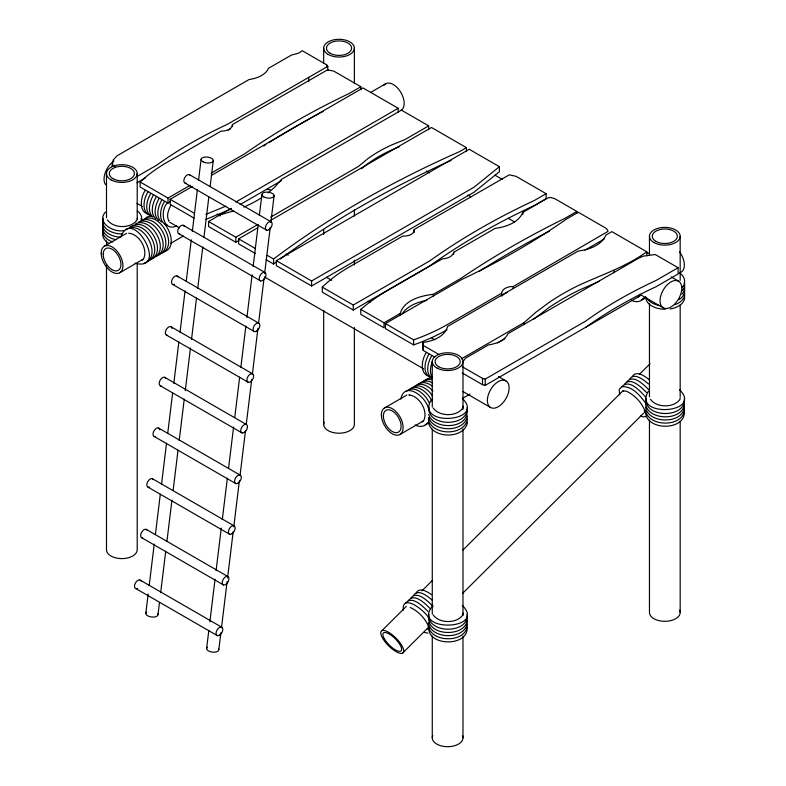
<?xml version="1.0" encoding="UTF-8"?>
<svg xmlns="http://www.w3.org/2000/svg" width="786" height="786" viewBox="0 0 786 786"><rect width="100%" height="100%" fill="white"/><g stroke="black" fill="none" stroke-linecap="round" stroke-linejoin="round"><path stroke-width="1.18" d="M414.232 229.473C414.202 235.102 407.197 236.222 402.805 236.075L348.876 267.211A170.984 98.722 0 0 0 322.309 287.155L322.289 292.166L353.268 310.048L429.981 265.756A690.599 398.718 0 0 1 534.274 205.539L546.132 198.701L546.132 193.68L515.98 176.3L509.269 174.826L414.232 229.473L414.232 232.479M112.044 166.603L113.204 159.98L117.094 155.766L248.995 79.573C256.511 78.384 265.079 75.584 268.645 68.225L291.557 55L297.806 53.409A15.327 8.852 0 0 0 300.94 51.719L302.188 50.687L326.632 64.806L327.791 66.368L327.791 70.543M145.783 613.502L148.161 594.029M149.193 585.501L154.233 544.118M155.422 534.382L160.315 494.207M161.503 484.471L166.534 443.078M167.723 433.341L172.615 393.177M173.804 383.43L178.844 342.048M180.023 332.311L185.064 290.918M186.253 281.182L191.293 239.789M192.334 231.271L197.365 189.888M198.553 180.141L201.078 159.45M158.006 614.603L159.489 602.43M160.668 592.693L165.708 551.3M166.897 541.564L171.938 500.181M173.126 490.444L178.009 450.27M179.198 440.533L184.238 399.141M185.28 390.622L190.467 348.011M191.499 339.493L196.539 298.11M197.728 288.364L202.768 246.981M203.957 237.244L208.84 197.07M210.176 186.115L213.291 160.55M206.6 648.617L208.821 630.352M209.862 621.834L215.05 579.223M216.081 570.705L221.279 528.104M222.31 519.575L227.351 478.193M228.539 468.456L233.58 427.063M234.759 417.327L239.651 377.152M240.84 367.416L245.88 326.033M246.912 317.505L252.11 274.904M253.141 266.385L258.181 224.993M259.37 215.256L261.885 194.564M218.813 649.717L220.895 632.671M221.485 627.798L227.115 581.542M227.567 577.897L233.196 531.641M233.786 526.767L239.416 480.511M240.015 475.638L245.497 430.6M246.234 424.519L251.726 379.471M252.316 374.608L257.946 328.351M258.545 323.478L264.027 278.44M264.617 273.567L270.246 227.311M270.846 222.438L274.108 195.665M120.631 237.313C132.294 204.743 169.678 272.32 135.015 263.212M400.801 399.072C404.839 379.373 428.282 398.443 428.694 410.312M428.989 419.793L429.225 417.897M501.723 296.194C499.965 289.336 507.609 286.143 513.16 286.585L607.971 231.398L607.539 229.817L605.692 228.097L578.29 212.249L566.431 219.097A758.264 437.782 0 0 1 462.148 279.315L385.425 323.596L385.425 328.617L413.613 344.897A186.871 107.888 0 0 0 446.959 329.835M360.882 89.732L360.882 86.725L333.736 71.084L327.497 69.875L232.479 124.532C231.929 129.877 225.435 131.095 221.043 131.134L167.113 162.27A188.837 109.018 0 0 0 140.144 181.988L140.134 186.999L168.007 203.093L170.11 201.884M428.409 422.082C431.219 439.187 464.791 439.433 467.523 422.2M428.409 622.708C430.748 640.561 468.623 639.883 467.061 620.881M428.409 625.853C430.748 643.695 468.623 643.017 467.061 624.015M645.601 296.686C645.964 306.009 657.568 309.262 665.251 309.281M645.601 403.906C647.939 421.748 685.814 421.07 684.252 402.068M645.601 407.04C647.939 424.882 685.814 424.204 684.252 405.203M645.601 410.174C647.939 428.016 685.814 427.338 684.252 408.337M645.601 413.308C647.939 431.15 685.814 430.473 684.252 411.471M680.165 397.854L679.978 399.317C674.024 408.14 656.349 407.973 650.376 399.229M103.271 218.38C99.684 228.844 114.058 234.474 122.282 233.894M103.271 221.672C99.783 231.271 112.486 237.264 120.317 237.028M103.271 224.806C100.087 232.715 109.382 238.856 116.23 239.651M103.271 227.94C100.48 234.474 107.004 240.28 112.791 241.95M103.271 231.074C101.089 235.918 104.567 241.096 108.851 243.336M141.313 220.925C142.747 217.211 140.458 213.006 137.324 210.982M428.842 407.443C426.936 427.103 469.124 427.329 467.061 407.551M428.842 614.347C426.936 634.007 469.124 634.233 467.061 614.456M428.842 617.629C426.936 637.289 469.124 637.515 467.061 617.747M428.842 627.041C426.936 646.701 469.124 646.927 467.061 627.149M646.033 398.669C644.127 418.329 686.306 418.555 684.252 398.777M576.895 213.448L576.895 211.444L554.837 198.701L550.426 197.443L547.852 197.944L522.916 212.338C518.229 223.057 505.732 226.918 495.062 228.421L453.738 252.277C452.441 257.14 446.694 258.545 442.302 258.879L388.372 290.014A224.806 129.788 0 0 0 360.794 309.379L360.794 314.39L384.03 327.811L384.03 322.791L360.794 309.379M432.202 361.806C430.296 366.954 429.362 373.114 432.477 378.027M405.704 603.098C411.962 594.933 423.182 606.713 427.938 611.37M408.268 600.592C414.527 592.428 425.747 604.208 430.502 608.865M410.832 598.087C417.091 589.922 428.311 601.703 433.066 606.36M413.524 595.454C418.162 588.154 428.144 596.672 432.359 600.298M416.216 592.831C419.37 586.67 427.781 591.868 431.465 594.668M619.604 394.798L619.24 389.306L621.844 386.712C628.987 378.449 640.619 391.536 645.522 396.881M624.369 384.295C630.627 376.13 641.848 387.911 646.603 392.558M626.933 381.78C633.192 373.615 644.422 385.395 649.167 390.053M629.625 379.157C634.263 371.857 644.245 380.365 648.46 383.99M632.317 376.523C636.208 369.793 645.453 376.533 649.364 379.864M399.75 315.717C402.078 300.655 420.294 295.752 433.322 294.328L460.743 278.499A918.844 530.491 0 0 1 565.036 218.292L576.895 211.444M145.204 190.448C140.507 197.178 138.277 212.466 149.163 214.391M147.925 192.01C143.583 198.534 140.861 212.967 150.912 215.678M150.637 193.582C146.825 200.184 143.887 211.208 151.305 216.523M153.349 195.144C149.871 201.452 146.766 211.463 152.956 217.142M156.198 196.795C152.72 203.102 149.615 213.104 155.805 218.783M159.047 198.436C155.569 204.743 152.464 214.745 158.654 220.424M161.759 200.008C158.281 206.315 155.176 216.317 161.366 221.996M164.48 201.57C160.138 208.094 157.416 222.526 167.477 225.238M167.192 203.142C159.725 210.854 162.79 232.234 176.663 225.975M170.847 205.234C168.224 210.599 166.043 216.003 169.01 221.19L168.803 220.817M426.199 352.678C421.856 359.192 419.135 373.635 429.195 376.337M428.91 354.24C425.049 360.813 422.043 372.485 429.991 377.329M431.632 355.812C427.928 362.317 424.912 373.045 431.966 378.469M427.623 422.789C425.049 426.985 419.125 427.338 415.195 424.971M643.724 298.022C641.16 302.217 635.226 302.581 631.296 300.203M105.403 212.043C95.764 222.969 114.54 233.108 124.237 230.455M430.551 401.027C417.042 427.338 486.347 421.571 462.335 398.492M681.943 287.637C686.61 283.491 684.901 275.758 679.526 273.096M681.943 290.928C684.095 288.649 685.53 285.22 684.252 282.164M681.943 294.219C684.095 291.94 685.53 288.511 684.252 285.456M648.371 391.359C631.924 418.083 703.942 413.544 679.526 389.718M645.001 411.746L644.549 412.611L644.353 409.418C640.777 401.499 634.194 394.798 626.295 391.153L623.16 390.976L623.642 390.839M402.137 313.781C407.698 305.695 417.553 302.079 426.837 300.331M502.598 295.507L503.207 294.74M381.957 630.647L406.323 606.389M421.994 590.797L432.438 580.402M462.895 550.082L623.043 390.681M639.578 374.215L650.022 363.82M402.54 653.166A15.356 5.315 45.1 0 0 391.487 634.204A15.356 5.315 45.1 0 0 382.713 638.35A15.356 5.315 45.1 0 0 402.54 653.166L427.781 628.043M462.59 593.391L643.626 413.2M461.362 358.858L524.007 322.692L535.856 312.268L549.001 302.522A257.503 148.662 0 0 1 579.076 285.161C602.056 274.668 626.02 266.709 646.799 251.805L646.799 255.814M125.888 229.807C142.276 217.977 163.96 256.354 144.133 263.143M131.321 226.673C147.699 214.843 169.393 253.22 149.566 260.009M142.443 220.247C158.517 208.771 179.807 245.193 161.651 253.298M145.155 218.685L146.962 217.064L150.676 216.062M406.057 391.566C414.635 383.853 426.474 395.505 429.549 403.601M408.779 390.003C416.973 382.448 428.635 393.393 431.838 401.145M411.491 388.431C418.28 381.632 428.93 389.699 432.575 396.193M414.34 386.791C419.744 380.925 428.989 386.132 432.939 391.251M416.452 385.818C420.402 380.493 428.242 382.507 432.477 386.417M419.164 384.246C422.269 379.933 428.498 380.365 432.575 382.949M421.885 382.684C424.057 379.707 427.997 378.803 431.445 379.736M424.597 381.112L427.132 378.813L430.846 377.82M638.33 296.98L640.04 295.428M645.503 297.501L643.695 299.122L641.376 299.839M462.797 361.766L465.548 358.161L488.46 344.926C495.976 343.737 504.543 340.937 508.11 333.588L639.097 257.955L643.429 256.118L655.229 254.517L678.102 267.721L678.102 273.99L655.976 286.772A451.714 260.795 0 0 0 585.816 327.271M130.073 226.899C146.697 220.001 165.05 253.141 147.807 261.286M135.634 223.686C152.7 216.258 171.554 252.385 151.993 258.348M138.483 222.045C155.107 215.138 173.46 248.278 156.218 256.433M141.205 220.473C157.819 213.576 176.182 246.716 158.939 254.861M427.928 423.605L425.265 424.607M533.252 319.48L549.001 307.542A257.503 148.662 0 0 1 579.076 290.181L599.286 281.27M361.491 168.735L368.015 163.567A141.097 81.459 0 0 1 391.271 150.146L399.072 146.835M499.405 166.701L474.017 187.215L311.6 280.975L276.367 260.638L276.367 265.648L311.6 285.996L474.017 192.226L499.405 171.721L499.405 166.701L469.232 149.281L276.367 260.638M268.154 192.914L274.668 187.206L281.457 179.395L401.43 110.138L428.694 125.878L428.694 129.886M431.18 400.133L432.703 398.983M678.888 299.653C682.621 297.589 686.021 292.981 684.252 288.59M432.703 605.878C410.341 632.268 487.546 630.853 462.335 605.397M503.973 294.043L507.157 292.461M137.029 176.506L157.053 164.942A451.714 260.795 0 0 1 227.203 124.434L327.791 66.368M137.029 182.774L145.459 177.911M228.264 130.093L230.386 128.875M140.134 181.979L168.007 198.082L190.084 185.339M211.1 173.205L244.731 153.791A766.625 442.606 0 0 1 349.013 93.573L360.882 86.725M194.034 218.115L170.11 204.301L170.11 199.29L192.364 186.439M211.434 175.425L362.975 87.934L398.207 108.281L398.207 112.29M104.391 246.156L126.684 233.285M370.786 92.355L385.641 83.778M235.8 202.051L398.207 108.281M119.747 272.752L143.101 259.272M170.69 243.346L183.433 235.987M238.993 240.408L235.82 242.245L208.555 226.506L208.555 221.485L231.192 208.418M240.044 204.615L281.447 180.711M208.555 221.485L235.82 237.225L258.024 224.413M270.708 217.083L358.465 166.416L368.015 158.556A141.097 81.459 0 0 1 391.271 145.125L404.898 139.613L428.694 125.878M255.568 253.642L238.62 243.857L238.62 238.846L257.69 227.832M270.413 220.493L431.485 127.489L466.442 147.67L466.442 151.688M466.442 147.67L459.781 151.511A997.876 576.118 0 0 0 273.548 259.016M322.289 287.145L353.268 305.037L429.981 260.746A690.599 398.718 0 0 1 534.274 200.528L546.132 193.68M384.03 322.791L399.75 313.712M501.723 293.178L447.794 324.323A186.871 107.888 0 0 1 413.603 339.866L385.425 323.596M585.059 250.086L604.1 239.091M384.57 407.914L406.853 395.044M497.469 343.04L504.897 338.746M462.325 366.748L482.525 378.41L485.237 379.078L585.816 321.002A451.714 260.795 0 0 1 655.976 280.494L678.102 267.721M399.927 434.511L423.271 421.031M462.541 398.364L469.969 394.071M462.325 373.016L482.525 384.678L485.237 385.346L639.784 296.027M679.055 273.361L681.177 272.133A15.356 8.862 60 0 0 679.526 251.884M674.722 304.703C680.067 303.111 686.492 297.904 684.252 291.724M205.824 214.411L225.808 206.168M205.824 219.432L231.359 208.899M243.847 207.023L245.841 206.187A111.455 64.344 0 0 0 261.797 197.561M142.797 259.557L142.06 259.989L143.563 258.81C148.22 249.241 139.24 234.012 128.678 233.216M646.416 297.56L643.125 298.562M422.966 421.316L422.229 421.748L423.733 420.559C428.399 410.999 419.419 395.771 408.858 394.975L409.28 394.985M233.56 210.943L220.031 214.863M646.691 416.433L643.587 416.885L640.374 416.079M164.362 251.726C176.084 247.865 170.67 230.72 164.569 224.01M670.153 308.918C676.805 308.269 686.836 302.895 684.252 294.858M434.835 357.139L423.163 350.399L422.829 342.519C432.693 341.124 444.571 337.017 447.666 326.416L578.083 251.117C588.753 249.614 601.251 245.753 605.937 235.034L611.852 231.624L646.799 251.805M621.844 386.712C632.475 385.779 640.57 396.183 646.19 403.896M427.584 628.859L428.792 628.613L427.918 629.046L428.891 628.053L428.449 628.918L428.252 625.725C424.676 617.796 418.093 611.105 410.194 607.46M427.967 633.192L424.263 632.376M267.211 189.455L270.522 189.799M646.947 253.053L649.157 253.289M660.338 305.754C654.876 304.791 649.059 302.482 646.298 297.334M494.885 175.131L502.313 179.424M671.156 276.898L678.593 281.192A15.356 8.862 -60 0 1 673.72 304.978A15.356 8.862 -60 0 1 660.417 297.305A15.356 8.862 -60 0 1 678.593 281.192M426.434 171.073L429.618 172.92M467.847 194.987L471.03 196.824M508.198 218.282L514.565 221.957M639.873 294.308L663.227 307.788M189.328 174.59L270.905 221.691M185.123 183.118L266.69 230.21M217.093 214.126L220.276 215.963M286.114 253.976L288.236 255.195M326.465 277.271L331.771 280.337M367.877 301.176L370 302.404M431.593 337.96L434.776 339.798M498.491 376.582L505.929 380.876A15.356 8.862 -60 0 1 501.055 404.672A15.356 8.862 -60 0 1 487.752 396.989A15.356 8.862 -60 0 1 505.929 380.876M112.044 164.51L115.169 166.308M170.11 199.29L194.034 213.104M238.62 238.846L255.568 248.631M267.22 255.352L273.577 259.026L273.577 264.037L266.159 259.753M422.829 342.519L423.163 345.388L439.079 354.574M183.158 225.268L264.735 272.369M136.961 203.328L142.266 206.394M169.874 222.33L179.434 227.852M264.381 276.898L423.664 368.85M462.954 391.536L490.562 407.482M178.953 233.796L260.52 280.887M176.988 275.945L258.565 323.046M172.782 284.473L254.35 331.564M170.817 326.622L252.394 373.723M166.612 335.15L248.18 382.242M164.647 377.3L246.224 424.401M160.432 385.828L242.009 432.919M158.477 427.977L240.054 475.078M154.262 436.505L235.839 483.596M152.307 478.654L233.884 525.755M148.092 487.182L229.669 534.274M146.137 529.332L227.704 576.433M141.922 537.86L223.499 584.951M139.967 580.009L221.534 627.1M135.752 588.527L217.329 635.628M428.341 617.511C425.737 611.498 401.617 592.192 403.277 610.152M433.184 408.003C439.158 416.747 456.833 416.914 462.787 408.091L463.062 406.205L463.062 407.05M433.184 614.907C439.158 623.652 456.833 623.809 462.787 614.996L463.062 613.1L463.062 613.954M107.407 219.913C113.371 228.667 131.056 228.824 137 220.001L137.275 218.115L137.275 218.96M467.061 410.842C468.446 429.254 433.597 430.335 428.645 414.507M428.645 417.641C434.029 432.762 464.683 432.634 467.523 415.932M428.409 419.803C432.654 436.004 464.683 436.043 467.523 419.066M141.048 218.488L141.509 220.444M680.175 236.252L680.175 280.366M680.175 304.88L680.175 396.783M680.175 421.286L680.175 612.441M649.462 236.252L649.462 254.635M649.462 303.651L649.462 396.783M649.462 420.058L649.462 612.441A15.356 8.862 0 0 0 666.823 621.235A15.356 8.862 0 0 0 679.654 610.142M614.013 270.738L614.013 272.742M524.007 322.692L524.007 324.706M522.916 212.338L522.916 214.342M513.16 286.585L513.16 288.59M485.237 379.078L485.237 385.346M482.525 378.41L482.525 384.678M462.983 361.648L462.983 409.437M462.983 429.048L462.983 615.3M462.983 636.129L462.983 737.838M453.738 252.277L453.738 254.281M433.322 294.328L433.322 296.342M432.271 361.648L432.271 406.991M432.271 429.048L432.271 614.072M432.271 636.129L432.271 737.838M423.163 345.388L423.163 350.399M413.613 339.876L413.613 344.897M354.388 48.162L354.388 83.699M354.388 209.911L354.388 216.042M354.388 260.156L354.388 265.059M354.388 327.546L354.388 424.352A15.356 8.862 0 0 1 337.027 433.145A15.356 8.862 0 0 1 324.196 422.053M353.268 305.037L353.268 310.048M326.632 64.806L326.632 66.889M323.675 48.162L323.675 62.87M323.675 229.522L323.675 234.424M323.675 310.391L323.675 424.352M311.6 280.975L311.6 285.996M308.682 77.401L308.682 81.577M235.82 237.225L235.82 242.245M232.479 124.532L232.479 126.546M168.007 198.082L168.007 203.093M137.206 173.559L137.206 217.673M137.206 264.234L137.206 549.748A15.356 8.862 0 0 1 121.84 558.61A15.356 8.862 0 0 1 106.483 549.748L106.483 265.462M106.483 173.559L106.483 217.673M106.483 240.958L106.483 245.851M137.354 588.419A4.775 2.751 -60 0 1 135.221 583.359A4.775 2.751 -60 0 1 140.999 581.031M142.679 537.948A4.775 2.751 -60 0 1 141.686 532.142A4.775 2.751 -60 0 1 147.169 530.353M149.694 487.065A4.775 2.751 -60 0 1 147.562 482.005A4.775 2.751 -60 0 1 153.339 479.676M155.019 436.594A4.775 2.751 -60 0 1 154.37 430.256A4.775 2.751 -60 0 1 159.725 429.873M161.189 385.916A4.775 2.751 -60 0 1 160.206 380.11A4.775 2.751 -60 0 1 165.689 378.331M167.359 335.239A4.775 2.751 -60 0 1 166.711 328.902A4.775 2.751 -60 0 1 172.065 328.519M174.384 284.355A4.775 2.751 -60 0 1 172.242 279.305A4.775 2.751 -60 0 1 178.029 276.977M179.699 233.884A4.775 2.751 -60 0 1 178.717 228.078A4.775 2.751 -60 0 1 184.199 226.299M157.79 613.807A6.141 2.977 6.9 0 1 151.128 616.951A6.141 2.977 6.9 0 1 146.589 612.078M185.879 183.207A4.775 2.751 -60 0 1 184.887 177.4A4.775 2.751 -60 0 1 190.369 175.622M218.596 648.922A6.141 2.977 6.9 0 1 211.945 652.066A6.141 2.977 6.9 0 1 207.396 647.192M479.008 271.494A918.844 530.491 0 0 1 549.552 231.084M263.762 145.97A766.625 442.606 0 0 1 265.806 144.644M268.9 142.659A766.625 442.606 0 0 1 320.059 113.076M321.071 112.545A766.625 442.606 0 0 1 323.095 111.484M273.548 264.027A997.876 576.118 0 0 1 277.399 261.139M280.307 258.987A997.876 576.118 0 0 1 451.036 160.413M105.501 184.563A15.356 8.862 -60 0 1 113.96 160.914M383.912 85.379A15.356 8.862 60 0 1 399.927 90.95A15.356 8.862 60 0 1 400.998 110.374M462.463 735.539A15.356 8.862 0 0 1 447.627 746.7A15.356 8.862 0 0 1 432.791 735.539M219.805 635.019A4.775 2.751 -60 0 0 222.153 627.483A4.775 2.751 -60 0 0 216.337 631.59A4.775 2.751 -60 0 0 219.805 635.019M225.975 584.342A4.775 2.751 -60 0 0 228.323 576.806A4.775 2.751 -60 0 0 222.507 580.913A4.775 2.751 -60 0 0 225.975 584.342M232.145 533.665A4.775 2.751 -60 0 0 234.493 526.129A4.775 2.751 -60 0 0 228.677 530.236A4.775 2.751 -60 0 0 232.145 533.665M238.325 482.987A4.775 2.751 -60 0 0 240.663 475.451A4.775 2.751 -60 0 0 234.847 479.558A4.775 2.751 -60 0 0 238.325 482.987M244.495 432.31A4.775 2.751 -60 0 0 246.833 424.774A4.775 2.751 -60 0 0 241.027 428.881A4.775 2.751 -60 0 0 244.495 432.31M250.665 381.642A4.775 2.751 -60 0 0 253.004 374.097A4.775 2.751 -60 0 0 247.197 378.204A4.775 2.751 -60 0 0 250.665 381.642M256.835 330.965A4.775 2.751 -60 0 0 259.174 323.419A4.775 2.751 -60 0 0 253.367 327.526A4.775 2.751 -60 0 0 256.835 330.965M263.005 280.288A4.775 2.751 -60 0 0 265.344 272.752A4.775 2.751 -60 0 0 259.537 276.849A4.775 2.751 -60 0 0 263.005 280.288M202.886 161.729A6.141 2.977 6.9 0 0 213.094 161.307A6.141 2.977 6.9 0 0 205.568 156.964A6.141 2.977 6.9 0 0 202.886 161.729M269.176 229.61A4.775 2.751 -60 0 0 271.514 222.074A4.775 2.751 -60 0 0 265.707 226.181A4.775 2.751 -60 0 0 269.176 229.61M263.703 196.844A6.141 2.977 6.9 0 0 273.901 196.421A6.141 2.977 6.9 0 0 266.385 192.079A6.141 2.977 6.9 0 0 263.703 196.844M384.452 638.998A12.547 4.343 45.1 0 0 400.654 651.113A12.547 4.343 45.1 0 0 391.625 635.609A12.547 4.343 45.1 0 0 384.452 638.998M381.387 414.939A15.356 8.862 60 0 0 397.677 435.208A15.356 8.862 60 0 0 397.677 413.485A15.356 8.862 60 0 0 381.387 414.939M383.372 416.089A12.547 7.241 60 0 0 396.684 432.644A12.547 7.241 60 0 0 396.684 414.9A12.547 7.241 60 0 0 383.372 416.089M101.207 253.18A15.356 8.862 60 0 0 117.497 273.449A15.356 8.862 60 0 0 117.497 251.726A15.356 8.862 60 0 0 101.207 253.18M103.202 254.33A12.547 7.241 60 0 0 116.505 270.895A12.547 7.241 60 0 0 116.505 253.141A12.547 7.241 60 0 0 103.202 254.33M436.77 367.917A15.356 8.862 0 0 0 462.463 363.947A15.356 8.862 0 0 0 443.658 353.081A15.356 8.862 0 0 0 436.77 367.917M438.755 366.777A12.547 7.241 0 0 0 459.751 363.525A12.547 7.241 0 0 0 444.385 354.653A12.547 7.241 0 0 0 438.755 366.777M653.962 242.53A15.356 8.862 0 0 0 679.654 238.551A15.356 8.862 0 0 0 660.839 227.694A15.356 8.862 0 0 0 653.962 242.53M655.946 241.381A12.547 7.241 0 0 0 676.942 238.129A12.547 7.241 0 0 0 661.566 229.257A12.547 7.241 0 0 0 655.946 241.381M328.175 54.44A15.356 8.862 0 0 0 353.867 50.461A15.356 8.862 0 0 0 335.062 39.605A15.356 8.862 0 0 0 328.175 54.44M330.159 53.291A12.547 7.241 0 0 0 351.155 50.039A12.547 7.241 0 0 0 335.789 41.167A12.547 7.241 0 0 0 330.159 53.291M110.983 179.827A15.356 8.862 0 0 0 136.676 175.858A15.356 8.862 0 0 0 117.871 164.991A15.356 8.862 0 0 0 110.983 179.827M112.968 178.687A12.547 7.241 0 0 0 133.964 175.435A12.547 7.241 0 0 0 118.598 166.563A12.547 7.241 0 0 0 112.968 178.687"/></g></svg>
